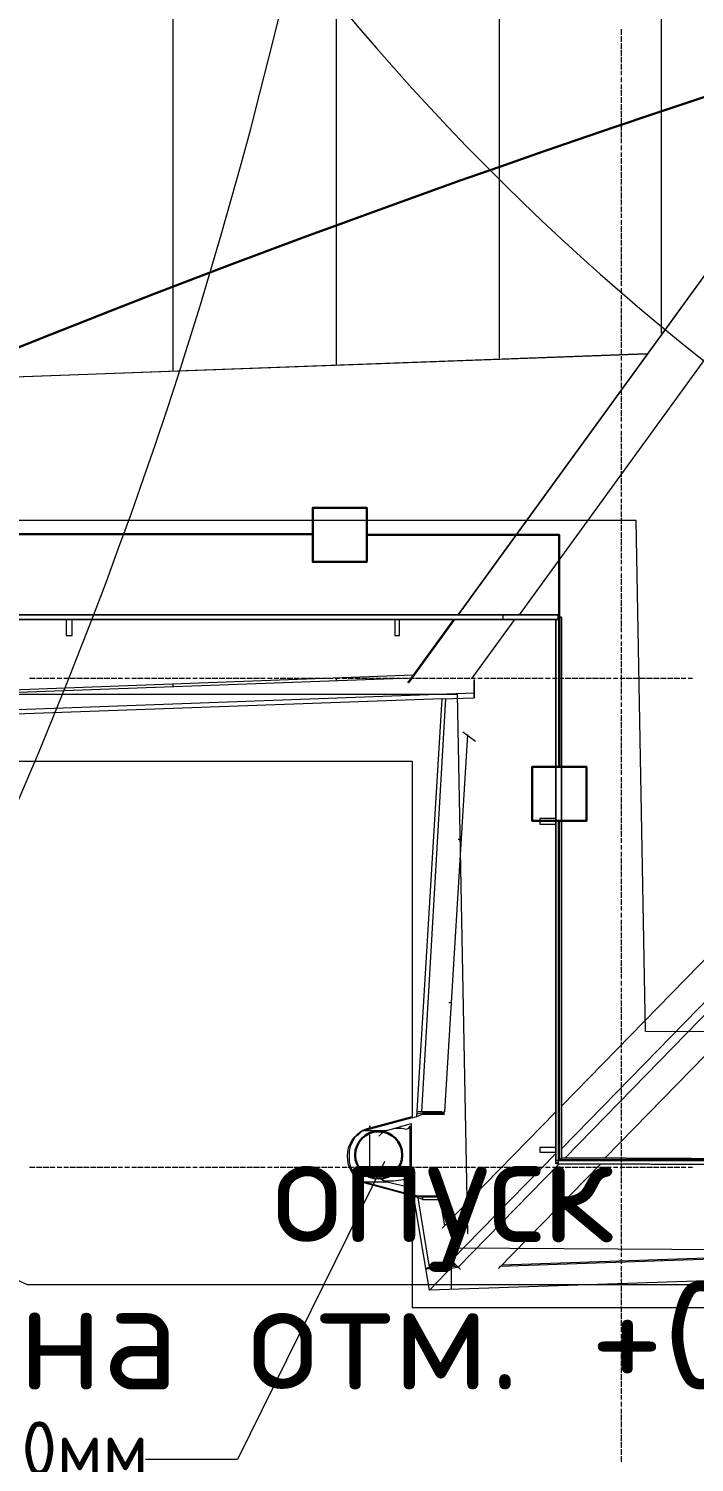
# Model space of a CAD drawing. Header units: millimetres. Extents: x -42533 to 645315, y 3457 to 82611.
# Drawn here: x 583353 to 585806, y 10985 to 16262 of the extents above; entities that cross this region are included whole.
import ezdxf

# ---------------------------------------------------------------- set-up
doc = ezdxf.new("R2010")
doc.units = ezdxf.units.MM
for name, color, linetype, true_color in [('PDF _!ЭОМ.Молниезащита', 7, 'Continuous', 0x954a95), ('PDF _Аннотация', 7, 'Continuous', 0xbababa), ('PDF _Антураж', 7, 'Continuous', 0xbababa), ('PDF _Крыша', 7, 'Continuous', 0xbababa), ('PDF _Крыша штриховка', 7, 'Continuous', 0xbababa), ('PDF _Обобщенные модели', 7, 'Continuous', 0xbababa), ('PDF _Ограждение', 7, 'Continuous', 0xbababa), ('PDF _Оси', 7, 'Continuous', 0xbababa)]:
    doc.layers.add(name, color=color, linetype=linetype, true_color=true_color)
doc.layers.add('PDF _Линии', color=7, linetype='Continuous')
doc.layers.add('PDF _Текст', color=7, linetype='Continuous')
doc.styles.add('PDF GOST Common', font='GOST_Common.ttf')
doc.styles.add('PDF ISOCPEUR', font='isocpeur.ttf')

msp = doc.modelspace()

# ---------------------------------------------------------------- linework, layer by layer
at = {"layer": 'PDF _!ЭОМ.Молниезащита', "color": 5, "lineweight": 30}
for points in [[(583150.3, 14401.2), (584149.8, 14401.2), (584399.7, 14401.2), (584399.7, 14498.6), (584598.8, 14498.6), (584598.8, 14299.5), (584399.7, 14299.5), (584399.7, 14401.2)], [(585308.6, 13545.3), (585308.6, 14399.1), (584598.8, 14399.1)], [(585306.5, 12096.8), (585306.5, 13096.4), (585306.5, 13346.2), (585209.1, 13346.2), (585209.1, 13545.3), (585408.2, 13545.3), (585408.2, 13346.2), (585306.5, 13346.2)], [(585306.5, 12096.8), (586306.1, 12096.8), (586555.9, 12096.8), (586555.9, 12194.2), (586755, 12194.2), (586755, 11995.2), (586555.9, 11995.2), (586555.9, 12096.8)]]:
    msp.add_lwpolyline(points, dxfattribs=at)
at = {"layer": 'PDF _!ЭОМ.Молниезащита', "color": 251, "lineweight": 5, "true_color": 0x545454}
msp.add_lwpolyline([(579862, 13206.5), (583347.7, 11639.4), (586248.9, 11639.4)], dxfattribs=at)
at = {"layer": 'PDF _!ЭОМ.Молниезащита', "lineweight": 13}
for centre, radius, start, end in [((567008.4, 20453.1), 17757.8, 299.14304, 50.43064), ((591445.4, 22129.1), 9036.1, 344.77295, 295.66956)]:
    msp.add_arc(centre, radius, start, end, dxfattribs=at)
at = {"layer": 'PDF _!ЭОМ.Молниезащита', "lineweight": 30}
msp.add_arc((599431.9, -25184.2), 43378.4, 98.91182, 124.50339, dxfattribs=at)
at = {"layer": 'PDF _Аннотация', "color": 8, "lineweight": 9}
for points in [[(584664.9, 12092.6), (584122.7, 10995.6), (583783.9, 10995.6)], [(583783.9, 10995.6), (583783.9, 10995.6)]]:
    msp.add_lwpolyline(points, dxfattribs=at)
at = {"layer": 'PDF _Антураж', "color": 8, "lineweight": 18}
for points in [[(579446.9, 14841.3), (585630.5, 15065.8), (579446.9, 14837.1)], [(572746.6, 14087.4), (572746.6, 13922.3), (579256.3, 13685.1), (579286, 13507.2), (579510.4, 13507.2), (579540.1, 13689.3), (584770.7, 13884.1)], [(584995.2, 13867.2), (584995.2, 13816.4), (579540.1, 13617.3), (579540.1, 13651.2)], [(584762.3, 13871.4), (579544.3, 13680.8)], [(584876.6, 13795.2), (584995.2, 13799.4), (584995.2, 13807.9), (584995.2, 13812.1), (584995.2, 13807.9), (584995.2, 13812.1), (584995.2, 13863)], [(584889.3, 13795.2), (584800.4, 12274.7), (584783.4, 12274.7)], [(584995.2, 13816.4), (584995.2, 13799.4)], [(584969.8, 13663.9), (584885.1, 12274.7), (584872.4, 12270.5)], [(584766.5, 12253.5), (584592.9, 12206.9), (584580.1, 12202.7), (584567.4, 12190), (584554.7, 12181.5), (584546.3, 12164.6), (584537.8, 12147.6), (584533.6, 12130.7), (584533.6, 12113.8), (584533.6, 12092.6), (584537.8, 12075.6), (584546.3, 12058.7), (584554.7, 12046), (584567.4, 12033.3), (584580.1, 12024.8), (584592.9, 12016.4), (584766.5, 11969.8)], [(584804.6, 12270.5), (584783.4, 12266.2)], [(584783.4, 12257.8), (584804.6, 12266.2)], [(584876.6, 12274.7), (584800.4, 12274.7)], [(584885.1, 12270.5), (584804.6, 12270.5), (584804.6, 12266.2), (584885.1, 12266.2)], [(584592.9, 12206.9), (584673.3, 12206.9), (584664.9, 12202.7), (584652.1, 12194.2), (584643.7, 12185.8)], [(584673.3, 12206.9), (584762.3, 12232.4), (584762.3, 11995.2), (584673.3, 12016.4)], [(584643.7, 12037.5), (584652.1, 12029.1), (584664.9, 12020.6), (584673.3, 12016.4), (584592.9, 12016.4)], [(584770.7, 11969.8), (584804.6, 11961.3)], [(584770.7, 11961.3), (584787.7, 11965.5)], [(584804.6, 11952.8), (584770.7, 11965.5)], [(584910.5, 11702.9), (584830, 11702.9), (584787.7, 11965.5), (584863.9, 11965.5)], [(584885.1, 11961.3), (584804.6, 11961.3), (584804.6, 11952.8), (584885.1, 11952.8), (584893.6, 11863.9)], [(584868.2, 11952.8), (584885.1, 11855.4)], [(585088.4, 11707.2), (589048.4, 11842.7), (589048.4, 11762.2)], [(585096.9, 11711.4), (589052.7, 11846.9), (593033.9, 11711.4)], [(584906.3, 11732.6), (584910.5, 11702.9), (584902, 11698.7), (584897.8, 11698.7), (584902, 11702.9), (584830, 11702.9), (584817.3, 11698.7), (584821.6, 11698.7), (584830, 11698.7), (584825.8, 11698.7), (584821.6, 11698.7), (584830, 11702.9)], [(584914.7, 11728.3), (584914.7, 11711.4), (584923.2, 11715.6), (584919, 11711.4), (584914.7, 11711.4)], [(584923.2, 11715.6), (584919, 11707.2), (584923.2, 11715.6)], [(584940.2, 11702.9), (584910.5, 11698.7), (584910.5, 11622.5)], [(584919, 11707.2), (584931.7, 11707.2)], [(584919, 11707.2), (584919, 11707.2)]]:
    msp.add_lwpolyline(points, dxfattribs=at)
msp.add_lwpolyline([(584766.5, 11965.5), (584592.9, 12012.1, -0.655239), (584592.9, 12211.2), (584766.5, 12257.8)], format="xyb", dxfattribs=at)
at = {"layer": 'PDF _Крыша', "color": 8, "lineweight": 9}
msp.add_lwpolyline([(584923.2, 11715.6), (584830, 11618.2)], dxfattribs=at)
at = {"layer": 'PDF _Крыша штриховка', "color": 8, "lineweight": 9}
for points in [[(583885.5, 15002.3), (583885.5, 19593.4)], [(584487, 15023.4), (584487, 19593.4)], [(585088.4, 15048.9), (585088.4, 19593.4)], [(585685.6, 15142), (585685.6, 19593.4)], [(583885.5, 13841.8), (583885.5, 13850.3)], [(584487, 13863), (584487, 13871.4)], [(584935.9, 13278.5), (584944.4, 13278.5)], [(584902, 12677.1), (584910.5, 12677.1)], [(585685.6, 11728.3), (585685.6, 11732.6)]]:
    msp.add_lwpolyline(points, dxfattribs=at)
at = {"layer": 'PDF _Линии', "color": 8, "lineweight": 9}
for points in [[(584927.4, 11774.9), (593207.6, 11719.9), (593144, 20135.5), (599556.3, 20135.5), (599268.3, 55776), (588900.2, 55776)], [(553827.3, 24730.9), (582318.5, 24654.6), (582229.5, 32125.8), (589577.9, 32125.8), (589577.9, 54975.5), (598506, 54975.5), (598785.5, 20686.1), (592369, 20686.1), (592432.5, 12524.6), (585626.3, 12571.2), (585592.4, 14451.7), (550752.4, 14451.7), (550752.4, 12478), (543802.2, 12478), (543764.1, 20783.5), (537415.3, 20800.5), (537356, 32655.2)], [(551514.8, 11838.5), (551514.8, 13812.1), (584931.7, 13812.1), (584969.8, 11825.8)]]:
    msp.add_lwpolyline(points, dxfattribs=at)
for points in [[(584876.6, 13795.2), (579544.3, 13604.6), (579535.8, 13566.5), (584766.5, 13566.5), (584766.5, 12253.5), (584783.4, 12257.8)], [(593338.8, 12550), (593249.9, 12550), (593190.6, 11605.5), (588840.9, 11753.8), (584830, 11618.2), (584766.5, 11999.4), (584766.5, 11554.7), (593338.8, 11554.7)]]:
    msp.add_lwpolyline(points, close=True, dxfattribs=at)
at = {"layer": 'PDF _Линии', "color": 8, "lineweight": 30}
msp.add_circle((584643.1, 12116.3), 86.8, dxfattribs=at)
at = {"layer": 'PDF _Обобщенные модели', "color": 8, "lineweight": 18}
for points in [[(584609.8, 12215.4), (584609.8, 12223.9), (584609.8, 12219.6)], [(584703, 12215.4), (584728.4, 12215.4), (584745.3, 12211.2), (584753.8, 12215.4), (584758, 12223.9), (584758, 12118), (584758, 12012.1), (584758, 12020.6), (584753.8, 12024.8), (584732.6, 12024.8), (584698.7, 12020.6), (584664.9, 12020.6)], [(584609.8, 12033.3), (584609.8, 12118), (584609.8, 12190)], [(584758, 12168.8), (584762.3, 12168.8), (584758, 12168.8)], [(584758, 12168.8), (584762.3, 12168.8)], [(584762.3, 12071.4), (584758, 12071.4)]]:
    msp.add_lwpolyline(points, dxfattribs=at)
msp.add_lwpolyline([(584762.3, 12071.4), (584758, 12071.4)], close=True, dxfattribs=at)
at = {"layer": 'PDF _Ограждение', "color": 8, "lineweight": 9}
for points in [[(588917.1, 19584.9), (584935.9, 14104.4), (588917.1, 19580.7)], [(589141.6, 19584.9), (585160.4, 14104.4)], [(585329.8, 12105.3), (589298.3, 16167), (589302.6, 16192.4), (589302.6, 16217.8), (589306.8, 16378.8), (589400, 16268.6)], [(585317.1, 12295.9), (589175.5, 16243.2)], [(585317.1, 12139.2), (589302.6, 16217.8)], [(592868.7, 12067.2), (589298.3, 16167), (589294.1, 16006), (585478, 12105.3)], [(585101.1, 14087.4), (572738.1, 14087.4), (585101.1, 14087.4), (585304.4, 14087.4), (585304.4, 14104.4), (585101.1, 14104.4), (572738.1, 14104.4), (585101.1, 14104.4)], [(592961.9, 12067.2), (585317.1, 12105.3), (585295.9, 12084.1), (585295.9, 14087.4), (585295.9, 12096.8), (585317.1, 12096.8), (585317.1, 14095.9), (585304.4, 14095.9), (585317.1, 14095.9), (585317.1, 12105.3), (592961.9, 12067.2), (592995.8, 12067.2), (592995.8, 12046), (592961.9, 12050.2)], [(584919, 14087.4), (584749.6, 13854.5)], [(584753.8, 13854.5), (584923.2, 14087.4)], [(585143.4, 14087.4), (584986.7, 13871.4)], [(584999.4, 13638.5), (584952.9, 13672.4)], [(584876.6, 11846.9), (585295.9, 12274.7)], [(584910.5, 11728.3), (585295.9, 12122.2)], [(585304.4, 12096.8), (585304.4, 12084.1), (586333.6, 12079.9), (585295.9, 12084.1)], [(585308.6, 12084.1), (584935.9, 11702.9)], [(585084.2, 11698.7), (585461.1, 12084.1)], [(584944.4, 11694.5), (584935.9, 11702.9), (584923.2, 11715.6), (584910.5, 11728.3), (584897.8, 11741.1)]]:
    msp.add_lwpolyline(points, dxfattribs=at)
for points in [[(585101.1, 14087.4), (585101.1, 14104.4), (585304.4, 14104.4), (585304.4, 14087.4)], [(583512.8, 14028.1), (583512.8, 14066.3), (583512.8, 14087.4), (583491.7, 14087.4), (583491.7, 14066.3), (583491.7, 14028.1)], [(584719.9, 14028.1), (584719.9, 14066.3), (584719.9, 14087.4), (584703, 14087.4), (584703, 14066.3), (584703, 14028.1)], [(585236.6, 13333.5), (585274.7, 13333.5), (585295.9, 13333.5), (585295.9, 13354.7), (585274.7, 13354.7), (585236.6, 13354.7)], [(585236.6, 12126.5), (585274.7, 12126.5), (585295.9, 12126.5), (585295.9, 12143.4), (585274.7, 12143.4), (585236.6, 12143.4)]]:
    msp.add_lwpolyline(points, close=True, dxfattribs=at)
at = {"layer": 'PDF _Оси', "color": 8, "lineweight": 9}
for points in [[(585537.3, 16239), (585537.3, 16260.2)], [(585537.3, 16213.6), (585537.3, 16234.8)], [(585537.3, 16188.2), (585537.3, 16209.3)], [(585537.3, 16162.8), (585537.3, 16183.9)], [(585537.3, 16137.3), (585537.3, 16158.5)], [(585537.3, 16111.9), (585537.3, 16133.1)], [(585537.3, 16090.8), (585537.3, 16107.7)], [(585537.3, 16086.5), (585537.3, 16086.5)], [(585537.3, 16065.3), (585537.3, 16082.3)], [(585537.3, 16061.1), (585537.3, 16061.1)], [(585537.3, 16039.9), (585537.3, 16056.9)], [(585537.3, 16014.5), (585537.3, 16035.7)], [(585537.3, 15989.1), (585537.3, 16010.3)], [(585537.3, 15963.7), (585537.3, 15984.9)], [(585537.3, 15938.3), (585537.3, 15959.5)], [(585537.3, 15912.9), (585537.3, 15934)], [(585537.3, 15887.5), (585537.3, 15908.6)], [(585537.3, 15862), (585537.3, 15883.2)], [(585537.3, 15840.9), (585537.3, 15857.8)], [(585537.3, 15836.6), (585537.3, 15836.6)], [(585537.3, 15815.5), (585537.3, 15832.4)], [(585537.3, 15811.2), (585537.3, 15811.2)], [(585537.3, 15790), (585537.3, 15807)], [(585537.3, 15764.6), (585537.3, 15785.8)], [(585537.3, 15739.2), (585537.3, 15760.4)], [(585537.3, 15713.8), (585537.3, 15735)], [(585537.3, 15688.4), (585537.3, 15709.6)], [(585537.3, 15663), (585537.3, 15684.2)], [(585537.3, 15637.6), (585537.3, 15658.7)], [(585537.3, 15612.2), (585537.3, 15633.3)], [(585537.3, 15586.7), (585537.3, 15607.9)], [(585537.3, 15565.6), (585537.3, 15582.5)], [(585537.3, 15561.3), (585537.3, 15561.3)], [(585537.3, 15540.2), (585537.3, 15557.1)], [(585537.3, 15514.7), (585537.3, 15535.9)], [(585537.3, 15489.3), (585537.3, 15510.5)], [(585537.3, 15463.9), (585537.3, 15485.1)], [(585537.3, 15438.5), (585537.3, 15459.7)], [(585537.3, 15413.1), (585537.3, 15434.3)], [(585537.3, 15387.7), (585537.3, 15408.9)], [(585537.3, 15362.3), (585537.3, 15383.5)], [(585537.3, 15336.9), (585537.3, 15358)], [(585537.3, 15315.7), (585537.3, 15332.6)], [(585537.3, 15311.5), (585537.3, 15311.5)], [(585537.3, 15290.3), (585537.3, 15307.2)], [(585537.3, 15286), (585537.3, 15286)], [(585537.3, 15264.9), (585537.3, 15281.8)], [(585537.3, 15239.4), (585537.3, 15260.6)], [(585537.3, 15214), (585537.3, 15235.2)], [(585537.3, 15188.6), (585537.3, 15209.8)], [(585537.3, 15163.2), (585537.3, 15184.4)], [(585537.3, 15137.8), (585537.3, 15159)], [(585537.3, 15112.4), (585537.3, 15133.6)], [(585537.3, 15087), (585537.3, 15108.2)], [(585537.3, 15065.8), (585537.3, 15082.7)], [(585537.3, 15061.6), (585537.3, 15061.6)], [(585537.3, 15040.4), (585537.3, 15057.3)], [(585537.3, 15036.2), (585537.3, 15036.2)], [(585537.3, 15015), (585537.3, 15031.9)], [(585537.3, 14989.6), (585537.3, 15010.7)], [(585537.3, 14964.2), (585537.3, 14985.3)], [(585537.3, 14938.7), (585537.3, 14959.9)], [(585537.3, 14913.3), (585537.3, 14934.5)], [(585537.3, 14887.9), (585537.3, 14909.1)], [(585537.3, 14862.5), (585537.3, 14883.7)], [(585537.3, 14837.1), (585537.3, 14858.3)], [(585537.3, 14815.9), (585537.3, 14832.9)], [(585537.3, 14811.7), (585537.3, 14811.7)], [(585537.3, 14790.5), (585537.3, 14807.4)], [(585537.3, 14786.3), (585537.3, 14786.3)], [(585537.3, 14765.1), (585537.3, 14782)], [(585537.3, 14739.7), (585537.3, 14760.9)], [(585537.3, 14714.3), (585537.3, 14735.4)], [(585537.3, 14688.9), (585537.3, 14710)], [(585537.3, 14663.4), (585537.3, 14684.6)], [(585537.3, 14638), (585537.3, 14659.2)], [(585537.3, 14612.6), (585537.3, 14633.8)], [(585537.3, 14587.2), (585537.3, 14608.4)], [(585537.3, 14561.8), (585537.3, 14583)], [(585537.3, 14540.6), (585537.3, 14557.6)], [(585537.3, 14536.4), (585537.3, 14536.4)], [(585537.3, 14515.2), (585537.3, 14532.1)], [(585537.3, 14489.8), (585537.3, 14511)], [(585537.3, 14464.4), (585537.3, 14485.6)], [(585537.3, 14439), (585537.3, 14460.1)], [(585537.3, 14413.6), (585537.3, 14434.7)], [(585537.3, 14388.1), (585537.3, 14409.3)], [(585537.3, 14362.7), (585537.3, 14383.9)], [(585537.3, 14337.3), (585537.3, 14358.5)], [(585537.3, 14311.9), (585537.3, 14333.1)], [(585537.3, 14290.7), (585537.3, 14307.7)], [(585537.3, 14286.5), (585537.3, 14286.5)], [(585537.3, 14265.3), (585537.3, 14282.3)], [(585537.3, 14261.1), (585537.3, 14261.1)], [(585537.3, 14239.9), (585537.3, 14256.8)], [(585537.3, 14214.5), (585537.3, 14235.7)], [(585537.3, 14189.1), (585537.3, 14210.3)], [(585537.3, 14163.7), (585537.3, 14184.8)], [(585537.3, 14138.3), (585537.3, 14159.4)], [(585537.3, 14112.8), (585537.3, 14134)], [(585537.3, 14087.4), (585537.3, 14108.6)], [(585537.3, 14062), (585537.3, 14083.2)], [(585537.3, 14040.8), (585537.3, 14057.8)], [(585537.3, 14036.6), (585537.3, 14036.6)], [(585537.3, 14015.4), (585537.3, 14032.4)], [(585537.3, 14011.2), (585537.3, 14011.2)], [(585537.3, 13990), (585537.3, 14007)], [(585537.3, 13964.6), (585537.3, 13985.8)], [(585537.3, 13939.2), (585537.3, 13960.4)], [(585537.3, 13913.8), (585537.3, 13935)], [(585537.3, 13888.4), (585537.3, 13909.6)], [(585537.3, 13863), (585537.3, 13884.1)], [(583356.1, 13871.4), (583377.3, 13871.4)], [(583381.5, 13871.4), (583402.7, 13871.4)], [(583407, 13871.4), (583428.1, 13871.4)], [(583432.4, 13871.4), (583449.3, 13871.4)], [(583453.5, 13871.4), (583453.5, 13871.4)], [(583457.8, 13871.4), (583474.7, 13871.4)], [(583479, 13871.4), (583479, 13871.4)], [(583483.2, 13871.4), (583500.1, 13871.4)], [(583504.4, 13871.4), (583525.5, 13871.4)], [(583529.8, 13871.4), (583551, 13871.4)], [(583555.2, 13871.4), (583576.4, 13871.4)], [(583580.6, 13871.4), (583601.8, 13871.4)], [(583606, 13871.4), (583627.2, 13871.4)], [(583631.4, 13871.4), (583652.6, 13871.4)], [(583656.8, 13871.4), (583678, 13871.4)], [(583682.3, 13871.4), (583699.2, 13871.4)], [(583703.4, 13871.4), (583703.4, 13871.4)], [(583707.7, 13871.4), (583724.6, 13871.4)], [(583728.8, 13871.4), (583728.8, 13871.4)], [(583733.1, 13871.4), (583750, 13871.4)], [(583754.3, 13871.4), (583775.4, 13871.4)], [(583779.7, 13871.4), (583800.8, 13871.4)], [(583805.1, 13871.4), (583826.3, 13871.4)], [(583830.5, 13871.4), (583851.7, 13871.4)], [(583855.9, 13871.4), (583877.1, 13871.4)], [(583881.3, 13871.4), (583902.5, 13871.4)], [(583906.7, 13871.4), (583927.9, 13871.4)], [(583932.1, 13871.4), (583949.1, 13871.4)], [(583953.3, 13871.4), (583953.3, 13871.4)], [(583957.6, 13871.4), (583974.5, 13871.4)], [(583978.7, 13871.4), (583978.7, 13871.4)], [(583983, 13871.4), (583999.9, 13871.4)], [(584004.1, 13871.4), (584025.3, 13871.4)], [(584029.6, 13871.4), (584050.7, 13871.4)], [(584055, 13871.4), (584076.1, 13871.4)], [(584080.4, 13871.4), (584101.6, 13871.4)], [(584105.8, 13871.4), (584127, 13871.4)], [(584131.2, 13871.4), (584152.4, 13871.4)], [(584156.6, 13871.4), (584177.8, 13871.4)], [(584182, 13871.4), (584203.2, 13871.4)], [(584207.4, 13871.4), (584224.4, 13871.4)], [(584228.6, 13871.4), (584228.6, 13871.4)], [(584232.8, 13871.4), (584249.8, 13871.4)], [(584254, 13871.4), (584254, 13871.4)], [(584258.3, 13871.4), (584275.2, 13871.4)], [(584279.4, 13871.4), (584300.6, 13871.4)], [(584304.8, 13871.4), (584326, 13871.4)], [(584330.3, 13871.4), (584351.4, 13871.4)], [(584355.7, 13871.4), (584376.9, 13871.4)], [(584381.1, 13871.4), (584402.3, 13871.4)], [(584406.5, 13871.4), (584427.7, 13871.4)], [(584431.9, 13871.4), (584453.1, 13871.4)], [(584457.3, 13871.4), (584474.3, 13871.4)], [(584478.5, 13871.4), (584478.5, 13871.4)], [(584482.7, 13871.4), (584499.7, 13871.4)], [(584503.9, 13871.4), (584503.9, 13871.4)], [(584508.1, 13871.4), (584525.1, 13871.4)], [(584529.3, 13871.4), (584550.5, 13871.4)], [(584554.7, 13871.4), (584575.9, 13871.4)], [(584580.1, 13871.4), (584601.3, 13871.4)], [(584605.6, 13871.4), (584626.7, 13871.4)], [(584631, 13871.4), (584652.1, 13871.4)], [(584656.4, 13871.4), (584677.6, 13871.4)], [(584681.8, 13871.4), (584703, 13871.4)], [(584707.2, 13871.4), (584724.1, 13871.4)], [(584728.4, 13871.4), (584728.4, 13871.4)], [(584732.6, 13871.4), (584749.6, 13871.4)], [(584753.8, 13871.4), (584753.8, 13871.4)], [(584758, 13871.4), (584775, 13871.4)], [(584779.2, 13871.4), (584800.4, 13871.4)], [(584804.6, 13871.4), (584825.8, 13871.4)], [(584830, 13871.4), (584851.2, 13871.4)], [(584855.4, 13871.4), (584876.6, 13871.4)], [(584880.9, 13871.4), (584902, 13871.4)], [(584906.3, 13871.4), (584927.4, 13871.4)], [(584931.7, 13871.4), (584952.9, 13871.4)], [(584957.1, 13871.4), (584978.3, 13871.4)], [(584982.5, 13871.4), (584999.4, 13871.4)], [(585003.7, 13871.4), (585003.7, 13871.4)], [(585007.9, 13871.4), (585024.9, 13871.4)], [(585029.1, 13871.4), (585029.1, 13871.4)], [(585033.3, 13871.4), (585050.3, 13871.4)], [(585054.5, 13871.4), (585075.7, 13871.4)], [(585079.9, 13871.4), (585101.1, 13871.4)], [(585105.3, 13871.4), (585126.5, 13871.4)], [(585130.7, 13871.4), (585151.9, 13871.4)], [(585156.2, 13871.4), (585177.3, 13871.4)], [(585181.6, 13871.4), (585202.7, 13871.4)], [(585207, 13871.4), (585228.2, 13871.4)], [(585232.4, 13871.4), (585249.3, 13871.4)], [(585253.6, 13871.4), (585253.6, 13871.4)], [(585257.8, 13871.4), (585274.7, 13871.4)], [(585279, 13871.4), (585279, 13871.4)], [(585283.2, 13871.4), (585300.2, 13871.4)], [(585304.4, 13871.4), (585325.6, 13871.4)], [(585329.8, 13871.4), (585351, 13871.4)], [(585355.2, 13871.4), (585376.4, 13871.4)], [(585380.6, 13871.4), (585401.8, 13871.4)], [(585406, 13871.4), (585427.2, 13871.4)], [(585431.5, 13871.4), (585452.6, 13871.4)], [(585456.9, 13871.4), (585478, 13871.4)], [(585482.3, 13871.4), (585499.2, 13871.4)], [(585503.5, 13871.4), (585503.5, 13871.4)], [(585507.7, 13871.4), (585524.6, 13871.4)], [(585528.9, 13871.4), (585528.9, 13871.4)], [(585533.1, 13871.4), (585550, 13871.4)], [(585537.3, 13837.5), (585537.3, 13858.7)], [(585537.3, 13812.1), (585537.3, 13833.3)], [(585554.3, 13871.4), (585575.5, 13871.4)], [(585579.7, 13871.4), (585600.9, 13871.4)], [(585605.1, 13871.4), (585626.3, 13871.4)], [(585630.5, 13871.4), (585651.7, 13871.4)], [(585655.9, 13871.4), (585677.1, 13871.4)], [(585681.3, 13871.4), (585702.5, 13871.4)], [(585706.7, 13871.4), (585727.9, 13871.4)], [(585732.2, 13871.4), (585753.3, 13871.4)], [(585757.6, 13871.4), (585774.5, 13871.4)], [(585778.8, 13871.4), (585778.8, 13871.4)], [(585783, 13871.4), (585799.9, 13871.4)], [(585804.2, 13871.4), (585804.2, 13871.4)], [(585537.3, 13791), (585537.3, 13807.9)], [(585537.3, 13786.7), (585537.3, 13786.7)], [(585537.3, 13765.5), (585537.3, 13782.5)], [(585537.3, 13761.3), (585537.3, 13761.3)], [(585537.3, 13740.1), (585537.3, 13757.1)], [(585537.3, 13714.7), (585537.3, 13735.9)], [(585537.3, 13689.3), (585537.3, 13710.5)], [(585537.3, 13663.9), (585537.3, 13685.1)], [(585537.3, 13638.5), (585537.3, 13659.7)], [(585537.3, 13613.1), (585537.3, 13634.3)], [(585537.3, 13587.7), (585537.3, 13608.8)], [(585537.3, 13562.3), (585537.3, 13583.4)], [(585537.3, 13536.8), (585537.3, 13558)], [(585537.3, 13515.7), (585537.3, 13532.6)], [(585537.3, 13511.4), (585537.3, 13511.4)], [(585537.3, 13490.3), (585537.3, 13507.2)], [(585537.3, 13464.8), (585537.3, 13486)], [(585537.3, 13439.4), (585537.3, 13460.6)], [(585537.3, 13414), (585537.3, 13435.2)], [(585537.3, 13388.6), (585537.3, 13409.8)], [(585537.3, 13363.2), (585537.3, 13384.4)], [(585537.3, 13337.8), (585537.3, 13359)], [(585537.3, 13312.4), (585537.3, 13333.5)], [(585537.3, 13287), (585537.3, 13308.1)], [(585537.3, 13265.8), (585537.3, 13282.7)], [(585537.3, 13261.5), (585537.3, 13261.5)], [(585537.3, 13240.4), (585537.3, 13257.3)], [(585537.3, 13236.1), (585537.3, 13236.1)], [(585537.3, 13215), (585537.3, 13231.9)], [(585537.3, 13189.5), (585537.3, 13210.7)], [(585537.3, 13164.1), (585537.3, 13185.3)], [(585537.3, 13138.7), (585537.3, 13159.9)], [(585537.3, 13113.3), (585537.3, 13134.5)], [(585537.3, 13087.9), (585537.3, 13109.1)], [(585537.3, 13062.5), (585537.3, 13083.7)], [(585537.3, 13037.1), (585537.3, 13058.2)], [(585537.3, 13015.9), (585537.3, 13032.8)], [(585537.3, 13011.7), (585537.3, 13011.7)], [(585537.3, 12990.5), (585537.3, 13007.4)], [(585537.3, 12986.2), (585537.3, 12986.2)], [(585537.3, 12965.1), (585537.3, 12982)], [(585537.3, 12939.7), (585537.3, 12960.8)], [(585537.3, 12914.2), (585537.3, 12935.4)], [(585537.3, 12888.8), (585537.3, 12910)], [(585537.3, 12863.4), (585537.3, 12884.6)], [(585537.3, 12838), (585537.3, 12859.2)], [(585537.3, 12812.6), (585537.3, 12833.8)], [(585537.3, 12787.2), (585537.3, 12808.4)], [(585537.3, 12766), (585537.3, 12782.9)], [(585537.3, 12761.8), (585537.3, 12761.8)], [(585537.3, 12740.6), (585537.3, 12757.5)], [(585537.3, 12736.4), (585537.3, 12736.4)], [(585537.3, 12715.2), (585537.3, 12732.1)], [(585537.3, 12689.8), (585537.3, 12710.9)], [(585537.3, 12664.4), (585537.3, 12685.5)], [(585537.3, 12638.9), (585537.3, 12660.1)], [(585537.3, 12613.5), (585537.3, 12634.7)], [(585537.3, 12588.1), (585537.3, 12609.3)], [(585537.3, 12562.7), (585537.3, 12583.9)], [(585537.3, 12537.3), (585537.3, 12558.5)], [(585537.3, 12511.9), (585537.3, 12533.1)], [(585537.3, 12490.7), (585537.3, 12507.7)], [(585537.3, 12486.5), (585537.3, 12486.5)], [(585537.3, 12465.3), (585537.3, 12482.2)], [(585537.3, 12439.9), (585537.3, 12461.1)], [(585537.3, 12414.5), (585537.3, 12435.6)], [(585537.3, 12389.1), (585537.3, 12410.2)], [(585537.3, 12363.6), (585537.3, 12384.8)], [(585537.3, 12338.2), (585537.3, 12359.4)], [(585537.3, 12312.8), (585537.3, 12334)], [(585537.3, 12287.4), (585537.3, 12308.6)], [(585537.3, 12262), (585537.3, 12283.2)], [(585537.3, 12240.8), (585537.3, 12257.8)], [(585537.3, 12236.6), (585537.3, 12236.6)], [(585537.3, 12215.4), (585537.3, 12232.4)], [(585537.3, 12211.2), (585537.3, 12211.2)], [(585537.3, 12190), (585537.3, 12206.9)], [(585537.3, 12164.6), (585537.3, 12185.8)], [(585537.3, 12139.2), (585537.3, 12160.4)], [(585537.3, 12113.8), (585537.3, 12134.9)], [(585537.3, 12088.4), (585537.3, 12109.5)], [(583356.1, 12071.4), (583377.3, 12071.4)], [(583381.5, 12071.4), (583402.7, 12071.4)], [(583407, 12071.4), (583428.1, 12071.4)], [(583432.4, 12071.4), (583449.3, 12071.4)], [(583453.5, 12071.4), (583453.5, 12071.4)], [(583457.8, 12071.4), (583474.7, 12071.4)], [(583479, 12071.4), (583479, 12071.4)], [(583483.2, 12071.4), (583500.1, 12071.4)], [(583504.4, 12071.4), (583525.5, 12071.4)], [(583529.8, 12071.4), (583551, 12071.4)], [(583555.2, 12071.4), (583576.4, 12071.4)], [(583580.6, 12071.4), (583601.8, 12071.4)], [(583606, 12071.4), (583627.2, 12071.4)], [(583631.4, 12071.4), (583652.6, 12071.4)], [(583656.8, 12071.4), (583678, 12071.4)], [(583682.3, 12071.4), (583699.2, 12071.4)], [(583703.4, 12071.4), (583703.4, 12071.4)], [(583707.7, 12071.4), (583724.6, 12071.4)], [(583728.8, 12071.4), (583728.8, 12071.4)], [(583733.1, 12071.4), (583750, 12071.4)], [(583754.3, 12071.4), (583775.4, 12071.4)], [(583779.7, 12071.4), (583800.8, 12071.4)], [(583805.1, 12071.4), (583826.3, 12071.4)], [(583830.5, 12071.4), (583851.7, 12071.4)], [(583855.9, 12071.4), (583877.1, 12071.4)], [(583881.3, 12071.4), (583902.5, 12071.4)], [(583906.7, 12071.4), (583927.9, 12071.4)], [(583932.1, 12071.4), (583949.1, 12071.4)], [(583953.3, 12071.4), (583953.3, 12071.4)], [(583957.6, 12071.4), (583974.5, 12071.4)], [(583978.7, 12071.4), (583978.7, 12071.4)], [(583983, 12071.4), (583999.9, 12071.4)], [(584004.1, 12071.4), (584025.3, 12071.4)], [(584029.6, 12071.4), (584050.7, 12071.4)], [(584055, 12071.4), (584076.1, 12071.4)], [(584080.4, 12071.4), (584101.6, 12071.4)], [(584105.8, 12071.4), (584127, 12071.4)], [(584131.2, 12071.4), (584152.4, 12071.4)], [(584156.6, 12071.4), (584177.8, 12071.4)], [(584182, 12071.4), (584203.2, 12071.4)], [(584207.4, 12071.4), (584224.4, 12071.4)], [(584228.6, 12071.4), (584228.6, 12071.4)], [(584232.8, 12071.4), (584249.8, 12071.4)], [(584254, 12071.4), (584254, 12071.4)], [(584258.3, 12071.4), (584275.2, 12071.4)], [(584279.4, 12071.4), (584300.6, 12071.4)], [(584304.8, 12071.4), (584326, 12071.4)], [(584330.3, 12071.4), (584351.4, 12071.4)], [(584355.7, 12071.4), (584376.9, 12071.4)], [(584381.1, 12071.4), (584402.3, 12071.4)], [(584406.5, 12071.4), (584427.7, 12071.4)], [(584431.9, 12071.4), (584453.1, 12071.4)], [(584457.3, 12071.4), (584474.3, 12071.4)], [(584478.5, 12071.4), (584478.5, 12071.4)], [(584482.7, 12071.4), (584499.7, 12071.4)], [(584503.9, 12071.4), (584503.9, 12071.4)], [(584508.1, 12071.4), (584525.1, 12071.4)], [(584529.3, 12071.4), (584550.5, 12071.4)], [(584554.7, 12071.4), (584575.9, 12071.4)], [(584580.1, 12071.4), (584601.3, 12071.4)], [(584605.6, 12071.4), (584626.7, 12071.4)], [(584631, 12071.4), (584652.1, 12071.4)], [(584656.4, 12071.4), (584677.6, 12071.4)], [(584681.8, 12071.4), (584703, 12071.4)], [(584707.2, 12071.4), (584724.1, 12071.4)], [(584728.4, 12071.4), (584728.4, 12071.4)], [(584732.6, 12071.4), (584749.6, 12071.4)], [(584753.8, 12071.4), (584753.8, 12071.4)], [(584758, 12071.4), (584775, 12071.4)], [(584779.2, 12071.4), (584800.4, 12071.4)], [(584804.6, 12071.4), (584825.8, 12071.4)], [(584830, 12071.4), (584851.2, 12071.4)], [(584855.4, 12071.4), (584876.6, 12071.4)], [(584880.9, 12071.4), (584902, 12071.4)], [(584906.3, 12071.4), (584927.4, 12071.4)], [(584931.7, 12071.4), (584952.9, 12071.4)], [(584957.1, 12071.4), (584978.3, 12071.4)], [(584982.5, 12071.4), (584999.4, 12071.4)], [(585003.7, 12071.4), (585003.7, 12071.4)], [(585007.9, 12071.4), (585024.9, 12071.4)], [(585029.1, 12071.4), (585029.1, 12071.4)], [(585033.3, 12071.4), (585050.3, 12071.4)], [(585054.5, 12071.4), (585075.7, 12071.4)], [(585079.9, 12071.4), (585101.1, 12071.4)], [(585105.3, 12071.4), (585126.5, 12071.4)], [(585130.7, 12071.4), (585151.9, 12071.4)], [(585156.2, 12071.4), (585177.3, 12071.4)], [(585181.6, 12071.4), (585202.7, 12071.4)], [(585207, 12071.4), (585228.2, 12071.4)], [(585232.4, 12071.4), (585249.3, 12071.4)], [(585253.6, 12071.4), (585253.6, 12071.4)], [(585257.8, 12071.4), (585274.7, 12071.4)], [(585279, 12071.4), (585279, 12071.4)], [(585283.2, 12071.4), (585300.2, 12071.4)], [(585304.4, 12071.4), (585325.6, 12071.4)], [(585329.8, 12071.4), (585351, 12071.4)], [(585355.2, 12071.4), (585376.4, 12071.4)], [(585380.6, 12071.4), (585401.8, 12071.4)], [(585406, 12071.4), (585427.2, 12071.4)], [(585431.5, 12071.4), (585452.6, 12071.4)], [(585456.9, 12071.4), (585478, 12071.4)], [(585482.3, 12071.4), (585499.2, 12071.4)], [(585503.5, 12071.4), (585503.5, 12071.4)], [(585507.7, 12071.4), (585524.6, 12071.4)], [(585528.9, 12071.4), (585528.9, 12071.4)], [(585533.1, 12071.4), (585550, 12071.4)], [(585537.3, 12062.9), (585537.3, 12084.1)], [(585537.3, 12037.5), (585537.3, 12058.7)], [(585537.3, 12012.1), (585537.3, 12033.3)], [(585554.3, 12071.4), (585575.5, 12071.4)], [(585579.7, 12071.4), (585600.9, 12071.4)], [(585605.1, 12071.4), (585626.3, 12071.4)], [(585630.5, 12071.4), (585651.7, 12071.4)], [(585655.9, 12071.4), (585677.1, 12071.4)], [(585681.3, 12071.4), (585702.5, 12071.4)], [(585706.7, 12071.4), (585727.9, 12071.4)], [(585732.2, 12071.4), (585753.3, 12071.4)], [(585757.6, 12071.4), (585774.5, 12071.4)], [(585778.8, 12071.4), (585778.8, 12071.4)], [(585783, 12071.4), (585799.9, 12071.4)], [(585804.2, 12071.4), (585804.2, 12071.4)], [(585537.3, 11990.9), (585537.3, 12007.9)], [(585537.3, 11986.7), (585537.3, 11986.7)], [(585537.3, 11965.5), (585537.3, 11982.5)], [(585537.3, 11961.3), (585537.3, 11961.3)], [(585537.3, 11940.1), (585537.3, 11957.1)], [(585537.3, 11914.7), (585537.3, 11935.9)], [(585537.3, 11889.3), (585537.3, 11910.5)], [(585537.3, 11863.9), (585537.3, 11885.1)], [(585537.3, 11838.5), (585537.3, 11859.6)], [(585537.3, 11813.1), (585537.3, 11834.2)], [(585537.3, 11787.6), (585537.3, 11808.8)], [(585537.3, 11762.2), (585537.3, 11783.4)], [(585537.3, 11741.1), (585537.3, 11758)], [(585537.3, 11736.8), (585537.3, 11736.8)], [(585537.3, 11715.6), (585537.3, 11732.6)], [(585537.3, 11711.4), (585537.3, 11711.4)], [(585537.3, 11690.2), (585537.3, 11707.2)], [(585537.3, 11664.8), (585537.3, 11686)], [(585537.3, 11639.4), (585537.3, 11660.6)], [(585537.3, 11614), (585537.3, 11635.2)], [(585537.3, 11588.6), (585537.3, 11609.8)], [(585537.3, 11563.2), (585537.3, 11584.3)], [(585537.3, 11537.8), (585537.3, 11558.9)], [(585537.3, 11512.3), (585537.3, 11533.5)], [(585537.3, 11486.9), (585537.3, 11508.1)], [(585537.3, 11465.8), (585537.3, 11482.7)], [(585537.3, 11461.5), (585537.3, 11461.5)], [(585537.3, 11440.3), (585537.3, 11457.3)], [(585537.3, 11414.9), (585537.3, 11436.1)], [(585537.3, 11389.5), (585537.3, 11410.7)], [(585537.3, 11364.1), (585537.3, 11385.3)], [(585537.3, 11338.7), (585537.3, 11359.9)], [(585537.3, 11313.3), (585537.3, 11334.5)], [(585537.3, 11287.9), (585537.3, 11309)], [(585537.3, 11262.5), (585537.3, 11283.6)], [(585537.3, 11237), (585537.3, 11258.2)], [(585537.3, 11215.9), (585537.3, 11232.8)], [(585537.3, 11211.6), (585537.3, 11211.6)], [(585537.3, 11190.5), (585537.3, 11207.4)], [(585537.3, 11186.2), (585537.3, 11186.2)], [(585537.3, 11165), (585537.3, 11182)], [(585537.3, 11139.6), (585537.3, 11160.8)], [(585537.3, 11114.2), (585537.3, 11135.4)], [(585537.3, 11088.8), (585537.3, 11110)], [(585537.3, 11063.4), (585537.3, 11084.6)], [(585537.3, 11038), (585537.3, 11059.2)], [(585537.3, 11012.6), (585537.3, 11033.7)], [(585537.3, 10987.2), (585537.3, 11008.3)]]:
    msp.add_lwpolyline(points, dxfattribs=at)

# ---------------------------------------------------------------- texts
at = {"layer": 'PDF _Текст', "color": 7, "attachment_point": 4}
for s, insert, char_height, style in [('опуск', (584251.4, 11940.3), 400.05, 'PDF ISOCPEUR'), ('на отм. +0,700', (583315.3, 11406.6), 400.051, 'PDF ISOCPEUR'), ('Водосточная труба ⌀150мм', (580583.4, 11008.5), 200.023, 'PDF GOST Common')]:
    msp.add_mtext(s, dxfattribs=dict(at, insert=insert, char_height=char_height, style=style))

doc.saveas('drawing.dxf')
